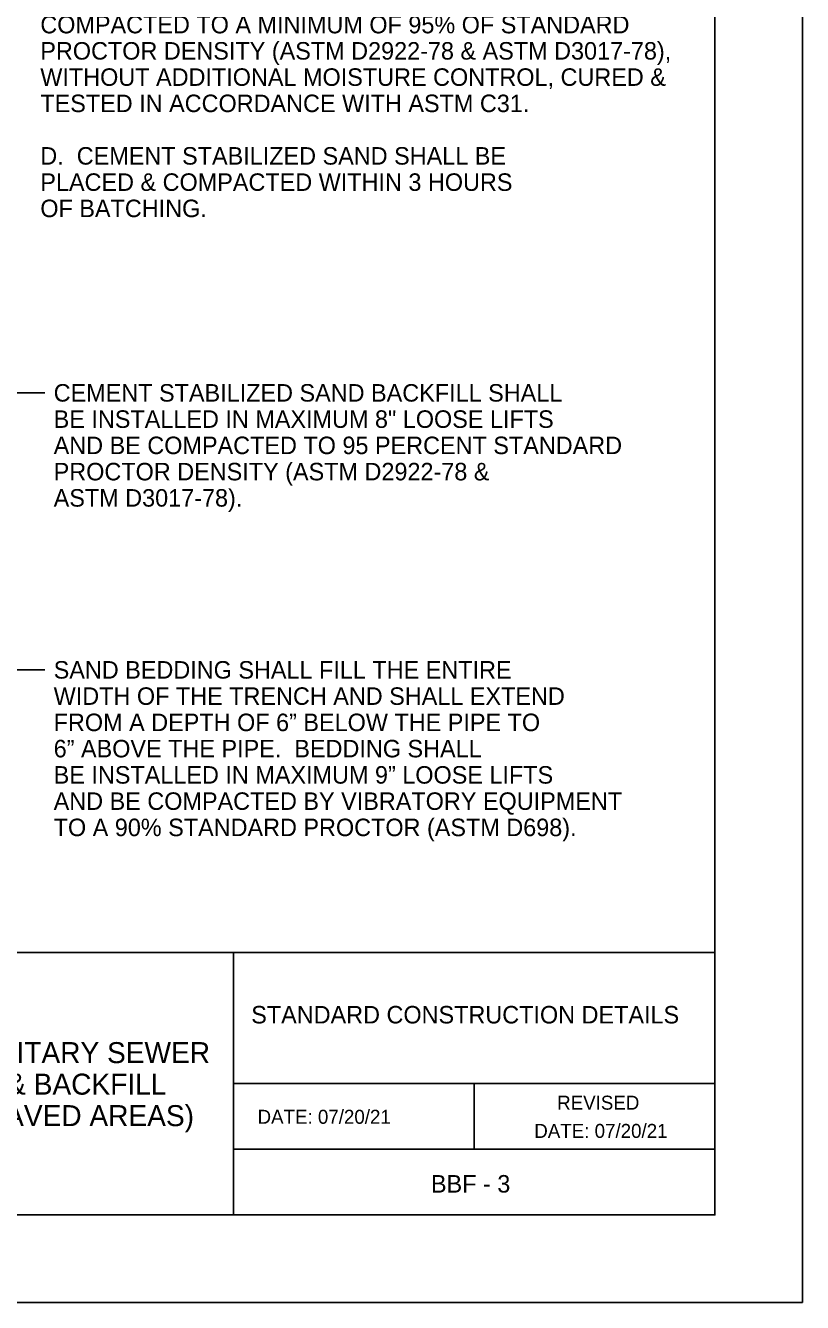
# Model space of a CAD drawing. Extents: x 2082586.6 to 2082595.1, y 13331283.9 to 13331294.9.
# Drawn here: x 2082590.66 to 2082595.1, y 13331283.86 to 13331291.16 of the extents above; entities that cross this region are included whole.
import ezdxf

# ---------------------------------------------------------------- set-up
doc = ezdxf.new("R2010")
doc.units = 0
for name, color, linetype in [('Detail Label', 7, 'Continuous'), ('Non-Print', 7, 'Continuous'), ('Sheet Title Block', 7, 'Continuous')]:
    doc.layers.add(name, color=color, linetype=linetype)

msp = doc.modelspace()

# ---------------------------------------------------------------- linework, layer by layer
at = {"layer": 'Detail Label'}
for p, q in [((2082590.773, 13331289.0612), (2082590.573, 13331289.0612)), ((2082590.773, 13331287.4786), (2082590.573, 13331287.4786))]:
    msp.add_line(p, q, dxfattribs=at)
at = {"layer": 'Non-Print'}
msp.add_lwpolyline([(2082586.6005, 13331283.8645), (2082595.1005, 13331283.8645), (2082595.1005, 13331294.8645), (2082586.6005, 13331294.8645)], close=True, dxfattribs=at)
at = {"layer": 'Sheet Title Block'}
for p, q in [((2082591.8505, 13331285.8645), (2082591.8505, 13331284.3645)), ((2082591.8505, 13331285.1145), (2082594.6005, 13331285.1145)), ((2082593.2255, 13331285.1145), (2082593.2255, 13331284.7395)), ((2082591.8505, 13331284.7395), (2082594.6005, 13331284.7395))]:
    msp.add_line(p, q, dxfattribs=at)
for points in [[(2082587.6005, 13331294.3645), (2082594.6005, 13331294.3645), (2082594.6005, 13331285.8645), (2082587.6005, 13331285.8645)], [(2082587.6005, 13331285.8645), (2082594.6005, 13331285.8645), (2082594.6005, 13331284.3645), (2082587.6005, 13331284.3645)]]:
    msp.add_lwpolyline(points, close=True, dxfattribs=at)

# ---------------------------------------------------------------- texts
at = {"layer": 'Detail Label'}
for s, p in [('COMPACTED TO A MINIMUM OF 95% OF STANDARD', (2082590.7468, 13331291.115)), ('PROCTOR DENSITY (ASTM D2922-78 & ASTM D3017-78),', (2082590.7468, 13331290.965)), ('WITHOUT ADDITIONAL MOISTURE CONTROL, CURED &', (2082590.7468, 13331290.815)), ('TESTED IN ACCORDANCE WITH ASTM C31. ', (2082590.7468, 13331290.665)), ('D.  CEMENT STABILIZED SAND SHALL BE', (2082590.7468, 13331290.365)), ('PLACED & COMPACTED WITHIN 3 HOURS', (2082590.7468, 13331290.215)), ('OF BATCHING. ', (2082590.7468, 13331290.065)), ('CEMENT STABILIZED SAND BACKFILL SHALL', (2082590.8231, 13331289.0111)), ('BE INSTALLED IN MAXIMUM 8" LOOSE LIFTS', (2082590.8231, 13331288.8611)), ('AND BE COMPACTED TO 95 PERCENT STANDARD', (2082590.8231, 13331288.7111)), ('PROCTOR DENSITY (ASTM D2922-78 &', (2082590.8231, 13331288.5611)), ('ASTM D3017-78).   ', (2082590.8231, 13331288.4111)), ('SAND BEDDING SHALL FILL THE ENTIRE', (2082590.8231, 13331287.4286)), ('WIDTH OF THE TRENCH AND SHALL EXTEND', (2082590.8231, 13331287.2786)), ('FROM A DEPTH OF 6” BELOW THE PIPE TO', (2082590.8231, 13331287.1286)), ('6” ABOVE THE PIPE.  BEDDING SHALL', (2082590.8231, 13331286.9786)), ('BE INSTALLED IN MAXIMUM 9” LOOSE LIFTS', (2082590.8231, 13331286.8286)), ('AND BE COMPACTED BY VIBRATORY EQUIPMENT', (2082590.8231, 13331286.6786)), ('TO A 90% STANDARD PROCTOR (ASTM D698).', (2082590.8231, 13331286.5286))]:
    msp.add_text(s, height=0.1, dxfattribs=at).set_placement(p)
at = {"layer": 'Sheet Title Block'}
for s, height, p in [('STANDARD CONSTRUCTION DETAILS', 0.1, (2082591.9517, 13331285.4585)), ('WATER & SANITARY SEWER', 0.12, (2082589.5052, 13331285.2318)), ('BEDDING & BACKFILL', 0.12, (2082589.7818, 13331285.0518)), ('(ASPHALT PAVED AREAS)', 0.12, (2082589.6094, 13331284.8718)), ('REVISED', 0.08, (2082593.6992, 13331284.9659)), ('DATE: 07/20/21', 0.08, (2082591.9878, 13331284.8853)), (' DATE: 07/20/21', 0.08, (2082593.5388, 13331284.8046)), ('BBF - 3', 0.1, (2082592.9783, 13331284.4923))]:
    msp.add_text(s, height=height, dxfattribs=at).set_placement(p)

doc.saveas('drawing.dxf')
